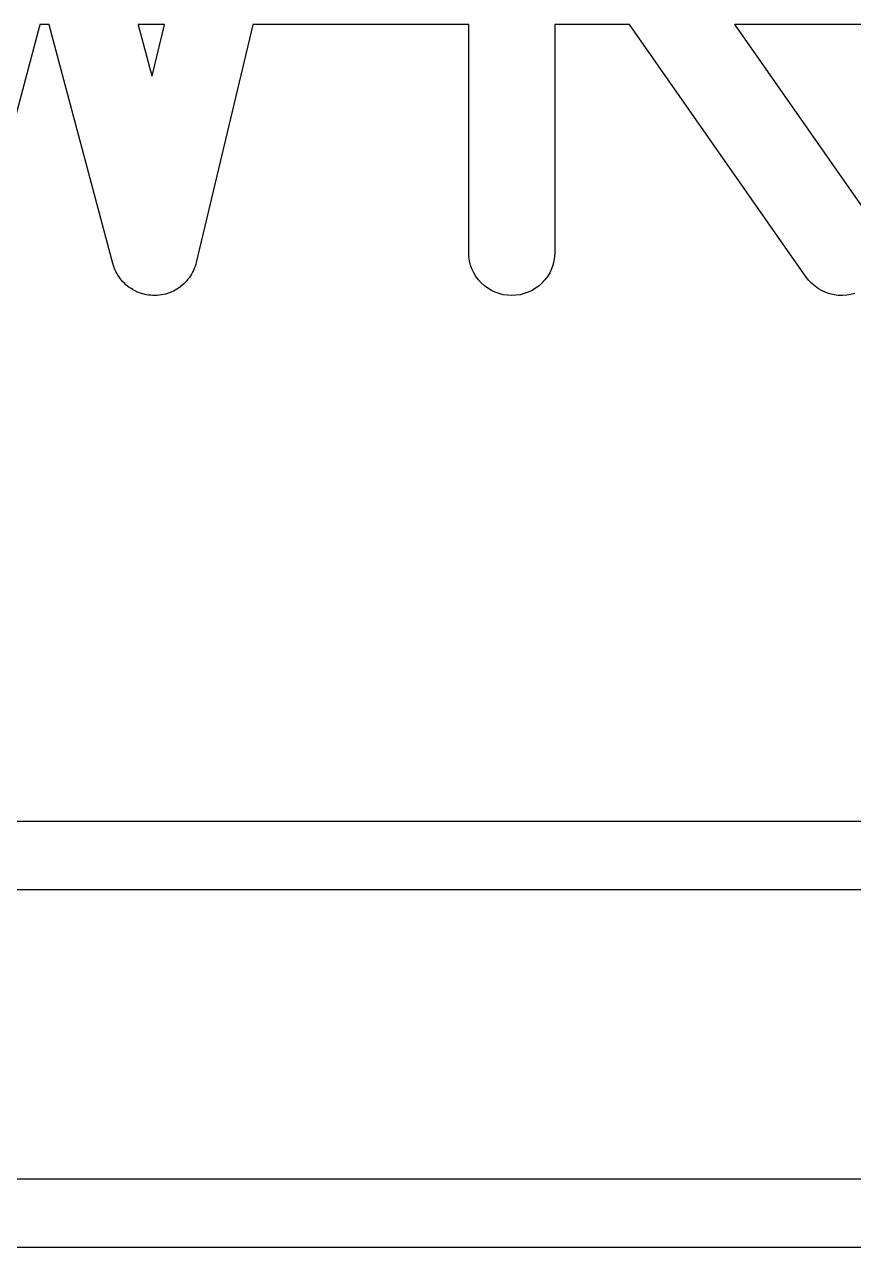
# Model space of a CAD drawing. Header units: metres. Extents: x 89 to 153, y -105 to 4.
# Drawn here: x 135.886 to 137.323, y -104.78 to -102.66 of the extents above; entities that cross this region are included whole.
import ezdxf

# ---------------------------------------------------------------- set-up
doc = ezdxf.new("R2010")
doc.units = ezdxf.units.M

msp = doc.modelspace()

# ---------------------------------------------------------------- linework, layer by layer
for points in [[(137.3251, -103.1257), (137.318, -103.1276), (137.3108, -103.1288), (137.3035, -103.1293), (137.2962, -103.1291), (137.289, -103.1282), (137.2818, -103.1266), (137.2749, -103.1243), (137.2682, -103.1213), (137.2618, -103.1177), (137.2559, -103.1134), (137.2504, -103.1087), (137.2453, -103.1033), (137.2408, -103.0976), (136.9344, -102.6597), (136.9344, -102.6597), (136.9344, -102.6597), (136.9344, -102.6597), (136.9344, -102.6597), (136.9343, -102.6597), (136.9343, -102.6597), (136.9343, -102.6597), (136.9343, -102.6597), (136.9343, -102.6597), (136.9343, -102.6597), (136.9343, -102.6597), (136.9343, -102.6597), (136.9343, -102.6597), (136.9343, -102.6597), (136.9343, -102.6597), (136.9343, -102.6597), (136.9343, -102.6596), (136.9343, -102.6596), (136.9343, -102.6596), (136.9343, -102.6596), (136.9342, -102.6596), (136.9342, -102.6596), (136.9342, -102.6596), (136.9342, -102.6596), (136.9342, -102.6596), (136.9342, -102.6596), (136.9342, -102.6596), (136.9342, -102.6596), (136.9342, -102.6596), (136.9342, -102.6596), (136.9342, -102.6596), (136.9342, -102.6596), (136.9342, -102.6596), (136.9342, -102.6596), (136.9342, -102.6596), (136.9341, -102.6596), (136.9341, -102.6596), (136.9341, -102.6596), (136.9341, -102.6596), (136.9341, -102.6596), (136.9341, -102.6596), (136.9341, -102.6596), (136.9341, -102.6596), (136.9341, -102.6595), (136.9341, -102.6595), (136.9341, -102.6595), (136.9341, -102.6595), (136.9341, -102.6595), (136.9341, -102.6595), (136.934, -102.6595), (136.934, -102.6595), (136.934, -102.6595), (136.934, -102.6595), (136.934, -102.6595), (136.934, -102.6595), (136.934, -102.6595), (136.934, -102.6595), (136.934, -102.6595), (136.934, -102.6595), (136.934, -102.6595), (136.934, -102.6595), (136.8055, -102.6595), (136.8055, -102.6595), (136.8055, -102.6595), (136.8055, -102.6595), (136.8055, -102.6595), (136.8055, -102.6595), (136.8055, -102.6595), (136.8055, -102.6595), (136.8055, -102.6595), (136.8054, -102.6595), (136.8054, -102.6595), (136.8054, -102.6595), (136.8054, -102.6595), (136.8054, -102.6595), (136.8054, -102.6595), (136.8054, -102.6595), (136.8054, -102.6595), (136.8054, -102.6595), (136.8054, -102.6596), (136.8054, -102.6596), (136.8054, -102.6596), (136.8053, -102.6596), (136.8053, -102.6596), (136.8053, -102.6596), (136.8053, -102.6596), (136.8053, -102.6596), (136.8053, -102.6596), (136.8053, -102.6596), (136.8053, -102.6596), (136.8053, -102.6596), (136.8053, -102.6596), (136.8053, -102.6596), (136.8053, -102.6596), (136.8053, -102.6596), (136.8053, -102.6596), (136.8052, -102.6596), (136.8052, -102.6596), (136.8052, -102.6596), (136.8052, -102.6596), (136.8052, -102.6596), (136.8052, -102.6596), (136.8052, -102.6596), (136.8052, -102.6596), (136.8052, -102.6596), (136.8052, -102.6597), (136.8052, -102.6597), (136.8052, -102.6597), (136.8052, -102.6597), (136.8052, -102.6597), (136.8052, -102.6597), (136.8052, -102.6597), (136.8051, -102.6597), (136.8051, -102.6597), (136.8051, -102.6597), (136.8051, -102.6597), (136.8051, -102.6597), (136.8051, -102.6597), (136.8051, -102.6597), (136.8051, -102.6597), (136.8051, -102.6597), (136.8051, -102.6598), (136.8051, -102.6598), (136.8051, -102.6598), (136.8051, -102.6598), (136.8051, -102.6598), (136.8051, -102.6598), (136.8051, -102.6598), (136.8051, -102.6598), (136.8051, -102.6598), (136.8051, -102.6598), (136.8051, -102.6598), (136.8051, -102.6598), (136.8051, -102.6598), (136.8051, -102.6598), (136.805, -102.6599), (136.805, -102.6599), (136.805, -102.6599), (136.805, -102.6599), (136.805, -102.6599), (136.805, -102.6599), (136.805, -102.6599), (136.805, -102.6599), (136.805, -102.6599), (136.805, -102.6599), (136.805, -102.6599), (136.805, -102.6599), (136.805, -102.6599), (136.805, -102.66), (136.805, -102.66), (136.805, -102.66), (136.805, -102.66), (136.805, -102.66), (136.805, -102.66), (136.805, -102.66), (136.805, -102.66), (136.805, -102.66), (136.805, -102.66), (136.805, -102.66), (136.805, -103.0548), (136.8047, -103.0621), (136.8036, -103.0694), (136.8018, -103.0765), (136.7993, -103.0833), (136.7962, -103.09), (136.7925, -103.0962), (136.7881, -103.1021), (136.7832, -103.1075), (136.7778, -103.1124), (136.7719, -103.1168), (136.7656, -103.1206), (136.759, -103.1237), (136.7521, -103.1261), (136.745, -103.1279), (136.7378, -103.129), (136.7305, -103.1294), (136.7232, -103.129), (136.7159, -103.1279), (136.7088, -103.1261), (136.702, -103.1237), (136.6953, -103.1206), (136.6891, -103.1168), (136.6832, -103.1124), (136.6778, -103.1075), (136.6729, -103.1021), (136.6685, -103.0962), (136.6647, -103.09), (136.6616, -103.0833), (136.6591, -103.0765), (136.6574, -103.0694), (136.6563, -103.0621), (136.6559, -103.0548), (136.6559, -102.66), (136.6559, -102.66), (136.6559, -102.66), (136.6559, -102.66), (136.6559, -102.66), (136.6559, -102.66), (136.6559, -102.66), (136.6559, -102.66), (136.6559, -102.66), (136.6559, -102.66), (136.6559, -102.66), (136.6559, -102.6599), (136.6559, -102.6599), (136.6559, -102.6599), (136.6559, -102.6599), (136.6559, -102.6599), (136.6559, -102.6599), (136.6559, -102.6599), (136.6559, -102.6599), (136.6559, -102.6599), (136.6559, -102.6599), (136.6559, -102.6599), (136.6559, -102.6599), (136.6559, -102.6599), (136.6559, -102.6598), (136.6559, -102.6598), (136.6559, -102.6598), (136.6559, -102.6598), (136.6559, -102.6598), (136.6559, -102.6598), (136.6559, -102.6598), (136.6559, -102.6598), (136.6559, -102.6598), (136.6559, -102.6598), (136.6559, -102.6598), (136.6559, -102.6598), (136.6559, -102.6598), (136.6559, -102.6598), (136.6558, -102.6597), (136.6558, -102.6597), (136.6558, -102.6597), (136.6558, -102.6597), (136.6558, -102.6597), (136.6558, -102.6597), (136.6558, -102.6597), (136.6558, -102.6597), (136.6558, -102.6597), (136.6558, -102.6597), (136.6558, -102.6597), (136.6558, -102.6597), (136.6558, -102.6597), (136.6558, -102.6597), (136.6558, -102.6597), (136.6558, -102.6597), (136.6558, -102.6596), (136.6558, -102.6596), (136.6557, -102.6596), (136.6557, -102.6596), (136.6557, -102.6596), (136.6557, -102.6596), (136.6557, -102.6596), (136.6557, -102.6596), (136.6557, -102.6596), (136.6557, -102.6596), (136.6557, -102.6596), (136.6557, -102.6596), (136.6557, -102.6596), (136.6557, -102.6596), (136.6557, -102.6596), (136.6557, -102.6596), (136.6557, -102.6596), (136.6556, -102.6596), (136.6556, -102.6596), (136.6556, -102.6596), (136.6556, -102.6596), (136.6556, -102.6596), (136.6556, -102.6596), (136.6556, -102.6596), (136.6556, -102.6596), (136.6556, -102.6596), (136.6556, -102.6595), (136.6556, -102.6595), (136.6556, -102.6595), (136.6555, -102.6595), (136.6555, -102.6595), (136.6555, -102.6595), (136.6555, -102.6595), (136.6555, -102.6595), (136.6555, -102.6595), (136.6555, -102.6595), (136.6555, -102.6595), (136.6555, -102.6595), (136.6555, -102.6595), (136.6555, -102.6595), (136.6555, -102.6595), (136.6555, -102.6595), (136.6555, -102.6595), (136.6554, -102.6595), (136.2826, -102.6595), (136.2825, -102.6595), (136.2825, -102.6595), (136.2825, -102.6595), (136.2825, -102.6595), (136.2825, -102.6595), (136.2825, -102.6595), (136.2825, -102.6595), (136.2825, -102.6595), (136.2825, -102.6595), (136.2825, -102.6595), (136.2825, -102.6595), (136.2825, -102.6595), (136.2825, -102.6595), (136.2825, -102.6595), (136.2824, -102.6595), (136.2824, -102.6595), (136.2824, -102.6595), (136.2824, -102.6596), (136.2824, -102.6596), (136.2824, -102.6596), (136.2824, -102.6596), (136.2824, -102.6596), (136.2824, -102.6596), (136.2824, -102.6596), (136.2824, -102.6596), (136.2824, -102.6596), (136.2824, -102.6596), (136.2824, -102.6596), (136.2823, -102.6596), (136.2823, -102.6596), (136.2823, -102.6596), (136.2823, -102.6596), (136.2823, -102.6596), (136.2823, -102.6596), (136.2823, -102.6596), (136.2823, -102.6596), (136.2823, -102.6596), (136.2823, -102.6596), (136.2823, -102.6596), (136.2823, -102.6596), (136.2823, -102.6596), (136.2823, -102.6596), (136.2823, -102.6596), (136.2822, -102.6596), (136.2822, -102.6597), (136.2822, -102.6597), (136.2822, -102.6597), (136.2822, -102.6597), (136.2822, -102.6597), (136.2822, -102.6597), (136.2822, -102.6597), (136.2822, -102.6597), (136.2822, -102.6597), (136.2822, -102.6597), (136.2822, -102.6597), (136.2822, -102.6597), (136.2822, -102.6597), (136.2822, -102.6597), (136.2822, -102.6597), (136.2822, -102.6597), (136.2822, -102.6597), (136.2821, -102.6598), (136.2821, -102.6598), (136.2821, -102.6598), (136.2821, -102.6598), (136.2821, -102.6598), (136.2821, -102.6598), (136.2821, -102.6598), (136.2821, -102.6598), (136.2821, -102.6598), (136.2821, -102.6598), (136.2821, -102.6598), (136.2821, -102.6598), (136.2821, -102.6598), (136.2821, -102.6598), (136.2821, -102.6598), (136.2821, -102.6599), (136.2821, -102.6599), (136.2821, -102.6599), (136.2821, -102.6599), (136.2821, -102.6599), (136.2821, -102.6599), (136.2821, -102.6599), (136.2821, -102.6599), (136.2821, -102.6599), (136.1839, -103.0721), (136.183, -103.0755), (136.183, -103.0755), (136.183, -103.0755), (136.183, -103.0755), (136.182, -103.0789), (136.1819, -103.079), (136.1819, -103.079), (136.1819, -103.079), (136.1819, -103.079), (136.1819, -103.079), (136.1819, -103.079), (136.1819, -103.079), (136.1819, -103.079), (136.1819, -103.0791), (136.1806, -103.0824), (136.1806, -103.0824), (136.1806, -103.0824), (136.1806, -103.0824), (136.1793, -103.0857), (136.1792, -103.0858), (136.1792, -103.0858), (136.1792, -103.0858), (136.1792, -103.0858), (136.1792, -103.0858), (136.1792, -103.0858), (136.1792, -103.0858), (136.1792, -103.0858), (136.1792, -103.0859), (136.1775, -103.089), (136.1775, -103.089), (136.1775, -103.089), (136.1775, -103.089), (136.1775, -103.089), (136.1759, -103.0922), (136.1759, -103.0923), (136.1759, -103.0923), (136.1759, -103.0923), (136.1759, -103.0923), (136.1759, -103.0923), (136.1759, -103.0923), (136.1759, -103.0923), (136.1759, -103.0923), (136.1758, -103.0924), (136.1739, -103.0953), (136.1739, -103.0953), (136.1739, -103.0953), (136.1739, -103.0953), (136.172, -103.0983), (136.1719, -103.0984), (136.1719, -103.0984), (136.1719, -103.0984), (136.1719, -103.0984), (136.1719, -103.0984), (136.1719, -103.0984), (136.1719, -103.0984), (136.1719, -103.0984), (136.1718, -103.0985), (136.1696, -103.1013), (136.1696, -103.1013), (136.1696, -103.1013), (136.1696, -103.1013), (136.1696, -103.1013), (136.1674, -103.104), (136.1673, -103.1041), (136.1673, -103.1041), (136.1673, -103.1041), (136.1673, -103.1041), (136.1673, -103.1041), (136.1673, -103.1041), (136.1673, -103.1041), (136.1673, -103.1041), (136.1672, -103.1042), (136.1648, -103.1068), (136.1648, -103.1068), (136.1648, -103.1068), (136.1648, -103.1068), (136.1623, -103.1093), (136.1622, -103.1094), (136.1622, -103.1094), (136.1622, -103.1094), (136.1622, -103.1094), (136.1622, -103.1094), (136.1622, -103.1094), (136.1622, -103.1094), (136.1622, -103.1094), (136.1621, -103.1095), (136.1594, -103.1117), (136.1594, -103.1117), (136.1594, -103.1117), (136.1594, -103.1117), (136.1567, -103.114), (136.1566, -103.1141), (136.1566, -103.1141), (136.1566, -103.1141), (136.1566, -103.1141), (136.1566, -103.1141), (136.1566, -103.1141), (136.1566, -103.1141), (136.1566, -103.1141), (136.1565, -103.1142), (136.1536, -103.1162), (136.1536, -103.1162), (136.1536, -103.1162), (136.1536, -103.1162), (136.1507, -103.1182), (136.1506, -103.1182), (136.1506, -103.1182), (136.1506, -103.1182), (136.1506, -103.1182), (136.1506, -103.1182), (136.1506, -103.1182), (136.1506, -103.1182), (136.1506, -103.1182), (136.1505, -103.1183), (136.1474, -103.12), (136.1474, -103.12), (136.1474, -103.12), (136.1474, -103.12), (136.1474, -103.12), (136.1443, -103.1217), (136.1442, -103.1218), (136.1442, -103.1218), (136.1442, -103.1218), (136.1442, -103.1218), (136.1442, -103.1218), (136.1442, -103.1218), (136.1442, -103.1218), (136.1442, -103.1218), (136.1441, -103.1218), (136.1408, -103.1232), (136.1408, -103.1232), (136.1408, -103.1232), (136.1408, -103.1232), (136.1376, -103.1246), (136.1375, -103.1246), (136.1375, -103.1246), (136.1375, -103.1246), (136.1375, -103.1246), (136.1375, -103.1246), (136.1375, -103.1247), (136.1375, -103.1247), (136.1375, -103.1247), (136.1374, -103.1247), (136.134, -103.1258), (136.134, -103.1258), (136.134, -103.1258), (136.134, -103.1258), (136.1306, -103.1268), (136.1305, -103.1269), (136.1305, -103.1269), (136.1305, -103.1269), (136.1305, -103.1269), (136.1305, -103.1269), (136.1305, -103.1269), (136.1305, -103.1269), (136.1305, -103.1269), (136.1304, -103.1269), (136.1269, -103.1276), (136.1269, -103.1276), (136.1269, -103.1276), (136.1269, -103.1276), (136.1269, -103.1276), (136.1235, -103.1284), (136.1234, -103.1284), (136.1234, -103.1284), (136.1234, -103.1284), (136.1234, -103.1284), (136.1234, -103.1284), (136.1233, -103.1284), (136.1233, -103.1284), (136.1233, -103.1284), (136.1232, -103.1284), (136.1197, -103.1288), (136.1197, -103.1288), (136.1197, -103.1288), (136.1197, -103.1288), (136.1162, -103.1292), (136.1161, -103.1292), (136.1161, -103.1292), (136.1161, -103.1292), (136.1161, -103.1292), (136.1161, -103.1292), (136.1161, -103.1292), (136.1161, -103.1292), (136.1161, -103.1292), (136.116, -103.1292), (136.1124, -103.1293), (136.1124, -103.1293), (136.1124, -103.1293), (136.1124, -103.1293), (136.1089, -103.1293), (136.1088, -103.1293), (136.1088, -103.1293), (136.1088, -103.1293), (136.1088, -103.1293), (136.1088, -103.1293), (136.1088, -103.1293), (136.1088, -103.1293), (136.1087, -103.1293), (136.1086, -103.1293), (136.1051, -103.129), (136.1051, -103.129), (136.1051, -103.129), (136.1051, -103.129), (136.1016, -103.1287), (136.1015, -103.1287), (136.1015, -103.1287), (136.1015, -103.1287), (136.1015, -103.1287), (136.1015, -103.1287), (136.1015, -103.1287), (136.1015, -103.1287), (136.1015, -103.1287), (136.1014, -103.1287), (136.0979, -103.128), (136.0979, -103.128), (136.0979, -103.128), (136.0979, -103.128), (136.0944, -103.1274), (136.0943, -103.1274), (136.0943, -103.1274), (136.0943, -103.1274), (136.0943, -103.1274), (136.0943, -103.1274), (136.0943, -103.1274), (136.0943, -103.1274), (136.0943, -103.1273), (136.0942, -103.1273), (136.0908, -103.1263), (136.0908, -103.1263), (136.0908, -103.1263), (136.0908, -103.1263), (136.0874, -103.1254), (136.0873, -103.1253), (136.0873, -103.1253), (136.0873, -103.1253), (136.0873, -103.1253), (136.0873, -103.1253), (136.0873, -103.1253), (136.0873, -103.1253), (136.0872, -103.1253), (136.0871, -103.1253), (136.0839, -103.124), (136.0839, -103.124), (136.0839, -103.124), (136.0839, -103.124), (136.0806, -103.1227), (136.0805, -103.1226), (136.0805, -103.1226), (136.0805, -103.1226), (136.0805, -103.1226), (136.0805, -103.1226), (136.0805, -103.1226), (136.0805, -103.1226), (136.0804, -103.1226), (136.0803, -103.1226), (136.0772, -103.1209), (136.0772, -103.1209), (136.0772, -103.1209), (136.0772, -103.1209), (136.0741, -103.1193), (136.074, -103.1193), (136.074, -103.1193), (136.074, -103.1193), (136.074, -103.1193), (136.074, -103.1193), (136.074, -103.1192), (136.074, -103.1192), (136.074, -103.1192), (136.0739, -103.1192), (136.0709, -103.1173), (136.0709, -103.1173), (136.0709, -103.1173), (136.0709, -103.1173), (136.0679, -103.1154), (136.0679, -103.1153), (136.0678, -103.1153), (136.0678, -103.1153), (136.0678, -103.1153), (136.0678, -103.1153), (136.0678, -103.1153), (136.0678, -103.1153), (136.0678, -103.1153), (136.0677, -103.1152), (136.065, -103.113), (136.065, -103.113), (136.065, -103.113), (136.065, -103.113), (136.0622, -103.1108), (136.0621, -103.1107), (136.0621, -103.1107), (136.0621, -103.1107), (136.0621, -103.1107), (136.0621, -103.1107), (136.0621, -103.1107), (136.0621, -103.1107), (136.0621, -103.1107), (136.062, -103.1106), (136.0595, -103.1082), (136.0595, -103.1082), (136.0595, -103.1082), (136.0595, -103.1082), (136.057, -103.1057), (136.0569, -103.1056), (136.0569, -103.1056), (136.0569, -103.1056), (136.0569, -103.1056), (136.0569, -103.1056), (136.0569, -103.1056), (136.0569, -103.1056), (136.0569, -103.1056), (136.0568, -103.1055), (136.0545, -103.1028), (136.0545, -103.1028), (136.0545, -103.1028), (136.0545, -103.1028), (136.0522, -103.1001), (136.0522, -103.1), (136.0522, -103.1), (136.0522, -103.1), (136.0522, -103.1), (136.0522, -103.1), (136.0522, -103.1), (136.0522, -103.1), (136.0522, -103.1), (136.0521, -103.0999), (136.0501, -103.097), (136.0501, -103.097), (136.0501, -103.097), (136.0501, -103.097), (136.0481, -103.0941), (136.048, -103.094), (136.048, -103.094), (136.048, -103.094), (136.048, -103.094), (136.048, -103.094), (136.048, -103.094), (136.048, -103.094), (136.048, -103.094), (136.0479, -103.0939), (136.0462, -103.0908), (136.0462, -103.0908), (136.0462, -103.0908), (136.0462, -103.0908), (136.0445, -103.0877), (136.0445, -103.0876), (136.0445, -103.0876), (136.0445, -103.0876), (136.0445, -103.0876), (136.0445, -103.0876), (136.0445, -103.0876), (136.0445, -103.0876), (136.0445, -103.0876), (136.0444, -103.0875), (136.043, -103.0842), (136.043, -103.0842), (136.043, -103.0842), (136.043, -103.0842), (136.043, -103.0842), (136.0416, -103.081), (136.0416, -103.0809), (136.0416, -103.0809), (136.0416, -103.0809), (136.0416, -103.0809), (136.0416, -103.0809), (136.0416, -103.0809), (136.0416, -103.0809), (136.0416, -103.0808), (136.0415, -103.0807), (136.0405, -103.0774), (136.0405, -103.0774), (136.0405, -103.0774), (136.0405, -103.0774), (136.0394, -103.074), (135.929, -102.6599), (135.929, -102.6599), (135.929, -102.6599), (135.929, -102.6599), (135.929, -102.6599), (135.929, -102.6599), (135.929, -102.6599), (135.929, -102.6599), (135.929, -102.6598), (135.9289, -102.6598), (135.9289, -102.6598), (135.9289, -102.6598), (135.9289, -102.6598), (135.9289, -102.6598), (135.9289, -102.6598), (135.9289, -102.6598), (135.9289, -102.6598), (135.9289, -102.6598), (135.9289, -102.6598), (135.9289, -102.6598), (135.9289, -102.6598), (135.9289, -102.6597), (135.9289, -102.6597), (135.9289, -102.6597), (135.9289, -102.6597), (135.9289, -102.6597), (135.9289, -102.6597), (135.9289, -102.6597), (135.9289, -102.6597), (135.9289, -102.6597), (135.9289, -102.6597), (135.9289, -102.6597), (135.9288, -102.6597), (135.9288, -102.6597), (135.9288, -102.6597), (135.9288, -102.6597), (135.9288, -102.6596), (135.9288, -102.6596), (135.9288, -102.6596), (135.9288, -102.6596), (135.9288, -102.6596), (135.9288, -102.6596), (135.9288, -102.6596), (135.9288, -102.6596), (135.9288, -102.6596), (135.9288, -102.6596), (135.9288, -102.6596), (135.9287, -102.6596), (135.9287, -102.6596), (135.9287, -102.6596), (135.9287, -102.6596), (135.9287, -102.6596), (135.9287, -102.6596), (135.9287, -102.6596), (135.9287, -102.6596), (135.9287, -102.6596), (135.9287, -102.6596), (135.9287, -102.6596), (135.9287, -102.6596), (135.9287, -102.6596), (135.9286, -102.6596), (135.9286, -102.6596), (135.9286, -102.6595), (135.9286, -102.6595), (135.9286, -102.6595), (135.9286, -102.6595), (135.9286, -102.6595), (135.9286, -102.6595), (135.9286, -102.6595), (135.9286, -102.6595), (135.9286, -102.6595), (135.9286, -102.6595), (135.9285, -102.6595), (135.9285, -102.6595), (135.9285, -102.6595), (135.9285, -102.6595), (135.9285, -102.6595), (135.9285, -102.6595), (135.9285, -102.6595), (135.9285, -102.6595), (135.9134, -102.6595), (135.9134, -102.6595), (135.9134, -102.6595), (135.9134, -102.6595), (135.9134, -102.6595), (135.9134, -102.6595), (135.9134, -102.6595), (135.9134, -102.6595), (135.9133, -102.6595), (135.9133, -102.6595), (135.9133, -102.6595), (135.9133, -102.6595), (135.9133, -102.6595), (135.9133, -102.6595), (135.9133, -102.6595), (135.9133, -102.6595), (135.9133, -102.6595), (135.9133, -102.6595), (135.9133, -102.6596), (135.9133, -102.6596), (135.9133, -102.6596), (135.9132, -102.6596), (135.9132, -102.6596), (135.9132, -102.6596), (135.9132, -102.6596), (135.9132, -102.6596), (135.9132, -102.6596), (135.9132, -102.6596), (135.9132, -102.6596), (135.9132, -102.6596), (135.9132, -102.6596), (135.9132, -102.6596), (135.9132, -102.6596), (135.9131, -102.6596), (135.9131, -102.6596), (135.9131, -102.6596), (135.9131, -102.6596), (135.9131, -102.6596), (135.9131, -102.6596), (135.9131, -102.6596), (135.9131, -102.6596), (135.9131, -102.6596), (135.9131, -102.6596), (135.9131, -102.6596), (135.9131, -102.6597), (135.9131, -102.6597), (135.9131, -102.6597), (135.9131, -102.6597), (135.9131, -102.6597), (135.9131, -102.6597), (135.913, -102.6597), (135.913, -102.6597), (135.913, -102.6597), (135.913, -102.6597), (135.913, -102.6597), (135.913, -102.6597), (135.913, -102.6597), (135.913, -102.6597), (135.913, -102.6597), (135.913, -102.6598), (135.913, -102.6598), (135.913, -102.6598), (135.913, -102.6598), (135.913, -102.6598), (135.913, -102.6598), (135.913, -102.6598), (135.913, -102.6598), (135.913, -102.6598), (135.913, -102.6598), (135.913, -102.6598), (135.913, -102.6598), (135.9129, -102.6598), (135.9129, -102.6599), (135.9129, -102.6599), (135.9129, -102.6599), (135.9129, -102.6599), (135.9129, -102.6599), (135.9129, -102.6599), (135.9129, -102.6599), (135.9129, -102.6599), (135.8025, -103.074)], [(136.0838, -102.6595), (136.0838, -102.6595), (136.0838, -102.6595), (136.0838, -102.6595), (136.0838, -102.6595), (136.0838, -102.6595), (136.0838, -102.6595), (136.0838, -102.6595), (136.0837, -102.6595), (136.0837, -102.6595), (136.0837, -102.6595), (136.0837, -102.6595), (136.0837, -102.6595), (136.0837, -102.6595), (136.0837, -102.6595), (136.0837, -102.6595), (136.0837, -102.6595), (136.0837, -102.6596), (136.0837, -102.6596), (136.0837, -102.6596), (136.0836, -102.6596), (136.0836, -102.6596), (136.0836, -102.6596), (136.0836, -102.6596), (136.0836, -102.6596), (136.0836, -102.6596), (136.0836, -102.6596), (136.0836, -102.6596), (136.0836, -102.6596), (136.0836, -102.6596), (136.0836, -102.6596), (136.0836, -102.6596), (136.0836, -102.6596), (136.0836, -102.6596), (136.0835, -102.6596), (136.0835, -102.6596), (136.0835, -102.6596), (136.0835, -102.6596), (136.0835, -102.6596), (136.0835, -102.6596), (136.0835, -102.6596), (136.0835, -102.6596), (136.0835, -102.6596), (136.0835, -102.6596), (136.0835, -102.6597), (136.0835, -102.6597), (136.0835, -102.6597), (136.0835, -102.6597), (136.0835, -102.6597), (136.0835, -102.6597), (136.0834, -102.6597), (136.0834, -102.6597), (136.0834, -102.6597), (136.0834, -102.6597), (136.0834, -102.6597), (136.0834, -102.6597), (136.0834, -102.6597), (136.0834, -102.6597), (136.0834, -102.6597), (136.0834, -102.6597), (136.0834, -102.6597), (136.0834, -102.6598), (136.0834, -102.6598), (136.0834, -102.6598), (136.0834, -102.6598), (136.0834, -102.6598), (136.0834, -102.6598), (136.0834, -102.6598), (136.0834, -102.6598), (136.0834, -102.6598), (136.0834, -102.6598), (136.0834, -102.6598), (136.0834, -102.6598), (136.0833, -102.6598), (136.0833, -102.6599), (136.0833, -102.6599), (136.0833, -102.6599), (136.0833, -102.6599), (136.0833, -102.6599), (136.0833, -102.6599), (136.0833, -102.6599), (136.0833, -102.6599), (136.0833, -102.6599), (136.0833, -102.6599), (136.0833, -102.6599), (136.0833, -102.6599), (136.0833, -102.6599), (136.0833, -102.6599), (136.0833, -102.66), (136.0833, -102.66), (136.0833, -102.66), (136.0833, -102.66), (136.0833, -102.66), (136.0833, -102.66), (136.0833, -102.66), (136.0833, -102.66), (136.0833, -102.66), (136.0833, -102.66), (136.0833, -102.66), (136.0833, -102.66), (136.0833, -102.6601), (136.0833, -102.6601), (136.0833, -102.6601), (136.0833, -102.6601), (136.0833, -102.6601), (136.0833, -102.6601), (136.0833, -102.6601), (136.0833, -102.6601), (136.0833, -102.6601), (136.0833, -102.6601), (136.0833, -102.6601), (136.0833, -102.6601), (136.0833, -102.6601), (136.0833, -102.6601), (136.0833, -102.6602), (136.1068, -102.7483), (136.1068, -102.7483), (136.1068, -102.7483), (136.1068, -102.7483), (136.1068, -102.7483), (136.1068, -102.7483), (136.1068, -102.7483), (136.1068, -102.7483), (136.1068, -102.7483), (136.1069, -102.7483), (136.1069, -102.7483), (136.1069, -102.7484), (136.1069, -102.7484), (136.1069, -102.7484), (136.1069, -102.7484), (136.1069, -102.7484), (136.1069, -102.7484), (136.1069, -102.7484), (136.1069, -102.7484), (136.1069, -102.7484), (136.1069, -102.7484), (136.1069, -102.7484), (136.1069, -102.7484), (136.1069, -102.7484), (136.1069, -102.7485), (136.1069, -102.7485), (136.1069, -102.7485), (136.1069, -102.7485), (136.1069, -102.7485), (136.1069, -102.7485), (136.1069, -102.7485), (136.1069, -102.7485), (136.107, -102.7485), (136.107, -102.7485), (136.107, -102.7485), (136.107, -102.7485), (136.107, -102.7485), (136.107, -102.7485), (136.107, -102.7485), (136.107, -102.7485), (136.107, -102.7485), (136.107, -102.7485), (136.107, -102.7486), (136.107, -102.7486), (136.107, -102.7486), (136.107, -102.7486), (136.107, -102.7486), (136.107, -102.7486), (136.1071, -102.7486), (136.1071, -102.7486), (136.1071, -102.7486), (136.1071, -102.7486), (136.1071, -102.7486), (136.1071, -102.7486), (136.1071, -102.7486), (136.1071, -102.7486), (136.1071, -102.7486), (136.1071, -102.7486), (136.1071, -102.7486), (136.1071, -102.7486), (136.1071, -102.7486), (136.1071, -102.7486), (136.1072, -102.7486), (136.1072, -102.7486), (136.1072, -102.7486), (136.1072, -102.7486), (136.1072, -102.7486), (136.1072, -102.7486), (136.1072, -102.7486), (136.1072, -102.7486), (136.1072, -102.7486), (136.1072, -102.7486), (136.1072, -102.7486), (136.1072, -102.7486), (136.1073, -102.7486), (136.1073, -102.7487), (136.1073, -102.7487), (136.1073, -102.7487), (136.1073, -102.7487), (136.1073, -102.7487), (136.1073, -102.7487), (136.1073, -102.7487), (136.1073, -102.7487), (136.1073, -102.7487), (136.1073, -102.7487), (136.1073, -102.7487), (136.1074, -102.7487), (136.1074, -102.7486), (136.1074, -102.7486), (136.1074, -102.7486), (136.1074, -102.7486), (136.1074, -102.7486), (136.1074, -102.7486), (136.1074, -102.7486), (136.1074, -102.7486), (136.1074, -102.7486), (136.1074, -102.7486), (136.1074, -102.7486), (136.1074, -102.7486), (136.1075, -102.7486), (136.1075, -102.7486), (136.1075, -102.7486), (136.1075, -102.7486), (136.1075, -102.7486), (136.1075, -102.7486), (136.1075, -102.7486), (136.1075, -102.7486), (136.1075, -102.7486), (136.1075, -102.7486), (136.1075, -102.7486), (136.1075, -102.7486), (136.1076, -102.7486), (136.1076, -102.7486), (136.1076, -102.7486), (136.1076, -102.7486), (136.1076, -102.7486), (136.1076, -102.7486), (136.1076, -102.7486), (136.1076, -102.7486), (136.1076, -102.7486), (136.1076, -102.7485), (136.1076, -102.7485), (136.1076, -102.7485), (136.1076, -102.7485), (136.1076, -102.7485), (136.1076, -102.7485), (136.1076, -102.7485), (136.1076, -102.7485), (136.1077, -102.7485), (136.1077, -102.7485), (136.1077, -102.7485), (136.1077, -102.7485), (136.1077, -102.7485), (136.1077, -102.7485), (136.1077, -102.7485), (136.1077, -102.7485), (136.1077, -102.7485), (136.1077, -102.7485), (136.1077, -102.7484), (136.1077, -102.7484), (136.1077, -102.7484), (136.1077, -102.7484), (136.1077, -102.7484), (136.1077, -102.7484), (136.1077, -102.7484), (136.1077, -102.7484), (136.1077, -102.7484), (136.1078, -102.7484), (136.1078, -102.7484), (136.1078, -102.7484), (136.1078, -102.7484), (136.1078, -102.7484), (136.1078, -102.7483), (136.1078, -102.7483), (136.1078, -102.7483), (136.1078, -102.7483), (136.1078, -102.7483), (136.1078, -102.7483), (136.1078, -102.7483), (136.1078, -102.7483), (136.1078, -102.7483), (136.1078, -102.7483), (136.1078, -102.7483), (136.1078, -102.7483), (136.1288, -102.6601), (136.1288, -102.6601), (136.1288, -102.6601), (136.1288, -102.6601), (136.1288, -102.6601), (136.1288, -102.6601), (136.1288, -102.6601), (136.1288, -102.6601), (136.1288, -102.6601), (136.1288, -102.6601), (136.1288, -102.6601), (136.1288, -102.6601), (136.1288, -102.66), (136.1288, -102.66), (136.1288, -102.66), (136.1288, -102.66), (136.1288, -102.66), (136.1288, -102.66), (136.1288, -102.66), (136.1288, -102.66), (136.1288, -102.66), (136.1288, -102.66), (136.1288, -102.66), (136.1288, -102.66), (136.1288, -102.6599), (136.1288, -102.6599), (136.1288, -102.6599), (136.1288, -102.6599), (136.1288, -102.6599), (136.1288, -102.6599), (136.1288, -102.6599), (136.1288, -102.6599), (136.1288, -102.6599), (136.1288, -102.6599), (136.1288, -102.6599), (136.1288, -102.6599), (136.1288, -102.6599), (136.1288, -102.6599), (136.1288, -102.6598), (136.1287, -102.6598), (136.1287, -102.6598), (136.1287, -102.6598), (136.1287, -102.6598), (136.1287, -102.6598), (136.1287, -102.6598), (136.1287, -102.6598), (136.1287, -102.6598), (136.1287, -102.6598), (136.1287, -102.6598), (136.1287, -102.6598), (136.1287, -102.6598), (136.1287, -102.6597), (136.1287, -102.6597), (136.1287, -102.6597), (136.1287, -102.6597), (136.1287, -102.6597), (136.1287, -102.6597), (136.1287, -102.6597), (136.1287, -102.6597), (136.1287, -102.6597), (136.1286, -102.6597), (136.1286, -102.6597), (136.1286, -102.6597), (136.1286, -102.6597), (136.1286, -102.6597), (136.1286, -102.6597), (136.1286, -102.6596), (136.1286, -102.6596), (136.1286, -102.6596), (136.1286, -102.6596), (136.1286, -102.6596), (136.1286, -102.6596), (136.1286, -102.6596), (136.1286, -102.6596), (136.1286, -102.6596), (136.1286, -102.6596), (136.1286, -102.6596), (136.1285, -102.6596), (136.1285, -102.6596), (136.1285, -102.6596), (136.1285, -102.6596), (136.1285, -102.6596), (136.1285, -102.6596), (136.1285, -102.6596), (136.1285, -102.6596), (136.1285, -102.6596), (136.1285, -102.6596), (136.1285, -102.6596), (136.1285, -102.6596), (136.1285, -102.6596), (136.1284, -102.6596), (136.1284, -102.6596), (136.1284, -102.6595), (136.1284, -102.6595), (136.1284, -102.6595), (136.1284, -102.6595), (136.1284, -102.6595), (136.1284, -102.6595), (136.1284, -102.6595), (136.1284, -102.6595), (136.1284, -102.6595), (136.1284, -102.6595), (136.1283, -102.6595), (136.1283, -102.6595), (136.1283, -102.6595), (136.1283, -102.6595), (136.1283, -102.6595), (136.1283, -102.6595), (136.1283, -102.6595), (136.1283, -102.6595), (136.0838, -102.6595), (136.0838, -102.6595)], [(138.4173, -102.6595), (137.1171, -102.6595), (137.1171, -102.6595), (137.1171, -102.6595), (137.1171, -102.6595), (137.1171, -102.6595), (137.1171, -102.6595), (137.1171, -102.6595), (137.1171, -102.6595), (137.1171, -102.6595), (137.1171, -102.6595), (137.1171, -102.6595), (137.1171, -102.6595), (137.117, -102.6595), (137.117, -102.6595), (137.117, -102.6595), (137.117, -102.6595), (137.117, -102.6595), (137.117, -102.6595), (137.117, -102.6596), (137.117, -102.6596), (137.117, -102.6596), (137.117, -102.6596), (137.117, -102.6596), (137.117, -102.6596), (137.117, -102.6596), (137.117, -102.6596), (137.1169, -102.6596), (137.1169, -102.6596), (137.1169, -102.6596), (137.1169, -102.6596), (137.1169, -102.6596), (137.1169, -102.6596), (137.1169, -102.6596), (137.1169, -102.6596), (137.1169, -102.6596), (137.1169, -102.6596), (137.1169, -102.6596), (137.1169, -102.6596), (137.1169, -102.6596), (137.1168, -102.6596), (137.1168, -102.6596), (137.1168, -102.6596), (137.1168, -102.6596), (137.1168, -102.6596), (137.1168, -102.6597), (137.1168, -102.6597), (137.1168, -102.6597), (137.1168, -102.6597), (137.1168, -102.6597), (137.1168, -102.6597), (137.1168, -102.6597), (137.1168, -102.6597), (137.1168, -102.6597), (137.1168, -102.6597), (137.1168, -102.6597), (137.1168, -102.6597), (137.1168, -102.6597), (137.1167, -102.6597), (137.1167, -102.6597), (137.1167, -102.6597), (137.1167, -102.6598), (137.1167, -102.6598), (137.1167, -102.6598), (137.1167, -102.6598), (137.1167, -102.6598), (137.1167, -102.6598), (137.1167, -102.6598), (137.1167, -102.6598), (137.1167, -102.6598), (137.1167, -102.6598), (137.1167, -102.6598), (137.1167, -102.6598), (137.1167, -102.6598), (137.1167, -102.6598), (137.1167, -102.6599), (137.1167, -102.6599), (137.1167, -102.6599), (137.1167, -102.6599), (137.1167, -102.6599), (137.1167, -102.6599), (137.1167, -102.6599), (137.1167, -102.6599), (137.1167, -102.6599), (137.1167, -102.6599), (137.1167, -102.6599), (137.1167, -102.6599), (137.1167, -102.66), (137.1167, -102.66), (137.1167, -102.66), (137.1166, -102.66), (137.1166, -102.66), (137.1166, -102.66), (137.1166, -102.66), (137.1166, -102.66), (137.1166, -102.66), (137.1166, -102.66), (137.1166, -102.66), (137.1166, -102.66), (137.1166, -102.6601), (137.1166, -102.6601), (137.1166, -102.6601), (137.1166, -102.6601), (137.1166, -102.6601), (137.1166, -102.6601), (137.1167, -102.6601), (137.1167, -102.6601), (137.1167, -102.6601), (137.1167, -102.6601), (137.1167, -102.6601), (137.1167, -102.6601), (137.1167, -102.6601), (137.1167, -102.6602), (137.1167, -102.6602), (137.1167, -102.6602), (137.1167, -102.6602), (137.1167, -102.6602), (137.1167, -102.6602), (137.1167, -102.6602), (137.1167, -102.6602), (137.1167, -102.6602), (137.1167, -102.6602), (137.1167, -102.6602), (137.1167, -102.6602), (137.1167, -102.6603), (137.1167, -102.6603), (137.1167, -102.6603), (137.1167, -102.6603), (137.1167, -102.6603), (137.1167, -102.6603), (137.1167, -102.6603), (137.1167, -102.6603), (137.1167, -102.6603), (137.1167, -102.6603), (137.1167, -102.6603), (137.363, -103.0121)], [(132.4, -104.0405), (142.68, -104.0405)], [(142.68, -104.1595), (132.4, -104.1595)], [(135.3, -104.6605), (142.68, -104.6605)], [(142.74, -104.7795), (135.3, -104.7795)]]:
    msp.add_lwpolyline(points)

doc.saveas('drawing.dxf')
